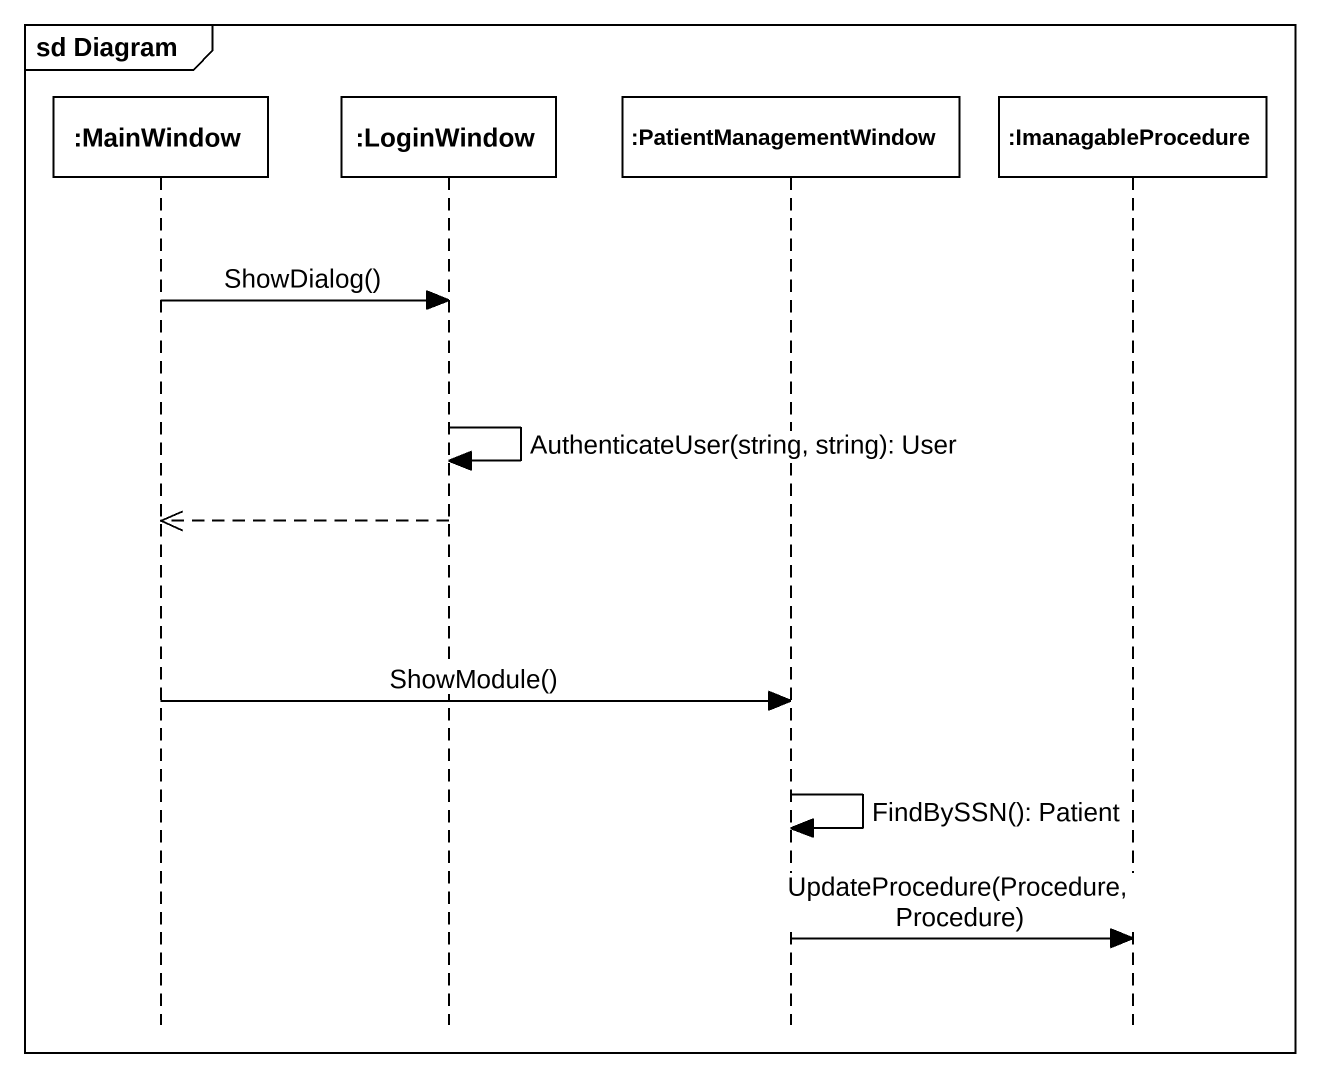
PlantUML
@startuml
mainframe sd Diagram
hide footbox
participant ":MainWindow" as MainWindow
participant ":LoginWindow" as LoginWindow
participant ":PatientManagementWindow" as PatientManagementWindow
participant ":ImanagableProcedure" as ImanagableProcedure

MainWindow -> LoginWindow : ShowDialog()
LoginWindow -> LoginWindow : AuthenticateUser(string, string): User
LoginWindow -->> MainWindow
MainWindow -> PatientManagementWindow : ShowModule()
PatientManagementWindow -> PatientManagementWindow : FindBySSN(): Patient
PatientManagementWindow -> ImanagableProcedure : UpdateProcedure(Procedure, Procedure)
@enduml
